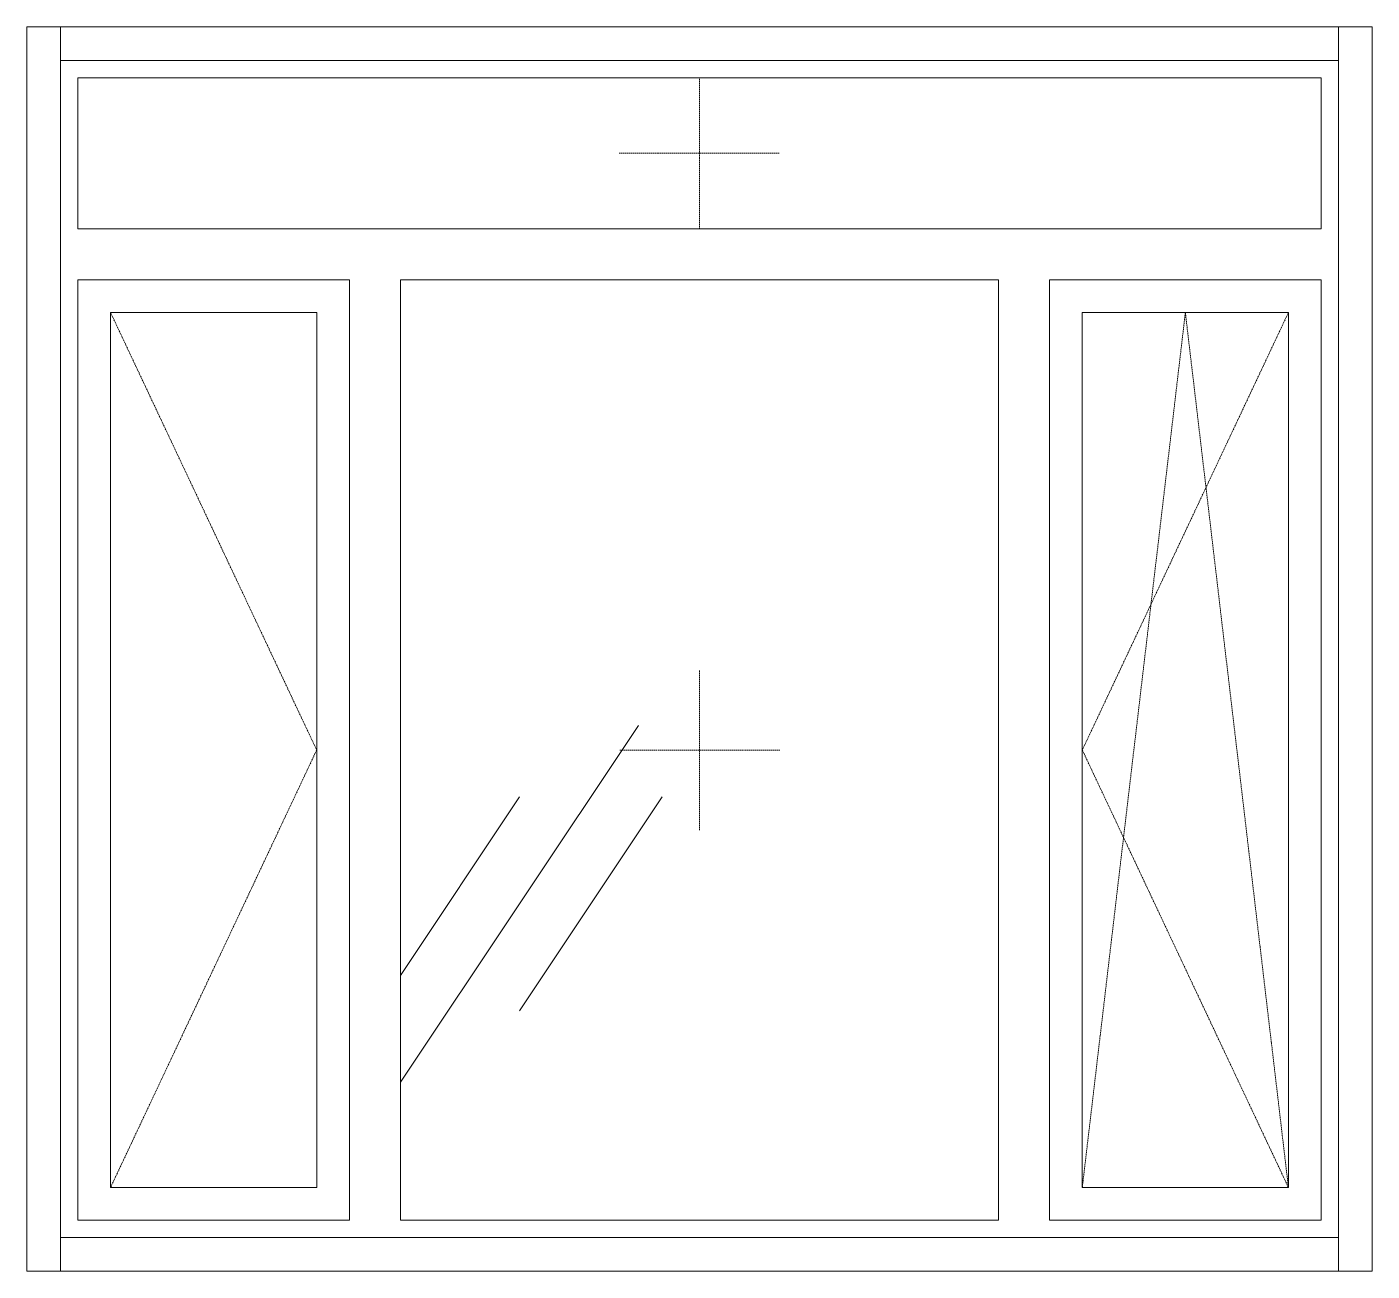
# Model space of a CAD drawing. Header units: millimetres. Extents: x -515342 to 330399, y -224905 to 507333.
# Drawn here: x 161953 to 163963, y 12878 to 14738 of the extents above; entities that cross this region are included whole.
import ezdxf

# ---------------------------------------------------------------- set-up
doc = ezdxf.new("R2010")
doc.units = ezdxf.units.MM
doc.linetypes.add('ASVP_Штриховая_ш2 п1', pattern=[3, 2, -1])
doc.layers.get('0').update_dxf_attribs({"lineweight": 0})
for name, color, linetype, lineweight in [('Витраж', 7, 'Continuous', 0), ('Окна', 7, 'Continuous', 0), ('Окна открывание', 7, 'Continuous', 0)]:
    doc.layers.add(name, color=color, linetype=linetype, lineweight=lineweight)
pattern_1 = [(236.31, (1066.07, 1244.6), (-1777.996, -3556.002), [641.07, -5769.6]), (236.31, (1101.63, 1137.9), (-1777.996, -3556.002), [384.64, -6026.03]), (236.31, (888.27, 1137.9), (-1777.996, -3556.002), [384.64, -6026.03])]

# ---------------------------------------------------------------- blocks, each defined once
blk = doc.blocks.new('Окно_ПВХ_3Створки_1Фрамуга-верх - АР_Окно_ОП_1820_h_х1970_3ст2фр-в-V76-О_АР_Эскиз_Фасад 12-1 копия 1')
at = {"layer": 'Окна'}
h = blk.add_hatch(dxfattribs=at)
h.set_pattern_fill('FP_1', color=256, style=0, pattern_type=2)
h.set_pattern_definition(pattern_1)
h.paths.add_polyline_path([(-20469.2, 10935), (-20377.9, 10935), (-20377.9, 12243), (-20685.9, 12243), (-20685.9, 10935), (-20525.4, 10935)])
at = {"layer": 'Окна открывание'}
h = blk.add_hatch(dxfattribs=at)
h.set_pattern_fill('FP_1', color=256, style=0, pattern_type=2)
h.set_pattern_definition(pattern_1)
h.paths.add_polyline_path([(-19358.9, 10886), (-19358.9, 12292), (-20252.9, 12292), (-20252.9, 10886), (-19513.4, 10886)])
at = {"layer": 'Окна'}
for p, q in [((-18876.9, 12594), (-20734.9, 12594)), ((-20734.9, 12594), (-20734.9, 12368)), ((-18876.9, 12368), (-18876.9, 12594)), ((-18876.9, 12368), (-20734.9, 12368)), ((-20328.9, 12292), (-20734.9, 12292)), ((-20734.9, 12292), (-20734.9, 10886)), ((-20328.9, 10886), (-20328.9, 12292)), ((-19358.9, 12292), (-20252.9, 12292)), ((-20252.9, 10886), (-20252.9, 12292)), ((-19358.9, 10886), (-19358.9, 12292)), ((-18876.9, 12292), (-19282.9, 12292)), ((-19282.9, 10886), (-19282.9, 12292)), ((-18876.9, 10886), (-18876.9, 12292)), ((-20685.9, 12243), (-20685.9, 10935)), ((-20377.9, 12243), (-20685.9, 12243)), ((-20377.9, 12243), (-20377.9, 10935)), ((-19233.9, 12243), (-19233.9, 10935)), ((-18925.9, 12243), (-19233.9, 12243)), ((-18925.9, 12243), (-18925.9, 10935)), ((-20685.9, 10935), (-20377.9, 10935)), ((-19233.9, 10935), (-18925.9, 10935)), ((-20734.9, 10886), (-20328.9, 10886)), ((-20252.9, 10886), (-19358.9, 10886)), ((-19282.9, 10886), (-18876.9, 10886))]:
    blk.add_line(p, q, dxfattribs=at)
at = {"layer": 'Окна открывание', "linetype": 'ASVP_Штриховая_ш2 п1'}
for p, q in [((-19805.9, 12368), (-19805.9, 12594)), ((-19925.9, 12481), (-19685.9, 12481)), ((-20685.9, 12243), (-20377.9, 11589)), ((-19079.9, 12243), (-19233.9, 10935)), ((-18925.9, 12243), (-19233.9, 11589)), ((-18925.9, 10935), (-19079.9, 12243)), ((-19805.9, 11469), (-19805.9, 11709)), ((-20377.9, 11589), (-20685.9, 10935)), ((-19685.9, 11589), (-19925.9, 11589)), ((-19233.9, 11589), (-18925.9, 10935))]:
    blk.add_line(p, q, dxfattribs=at)
blk = doc.blocks.new('Прямоугольный импост - АР_Откос_Металлический_50х330 Белый Правый-9899493-О_АР_Эскиз_Фасад 12-1 копия 1')
at = {"layer": 'Витраж'}
for p, q in [((-9974.1, 2570), (-9974.1, 2620)), ((-9974.1, 2620), (-8064.1, 2620)), ((-8064.1, 2620), (-8064.1, 2570)), ((-9974.1, 2570), (-8064.1, 2570))]:
    blk.add_line(p, q, dxfattribs=at)
blk = doc.blocks.new('Прямоугольный импост - АР_Откос_Металлический_50х330 Белый Левый-9898761-О_АР_Эскиз_Фасад 12-1 копия 1')
at = {"layer": 'Витраж'}
for p, q in [((-9974.1, 760), (-9974.1, 810)), ((-8064.1, 810), (-9974.1, 810)), ((-8064.1, 810), (-8064.1, 760)), ((-8064.1, 760), (-9974.1, 760))]:
    blk.add_line(p, q, dxfattribs=at)
blk = doc.blocks.new('Прямоугольный импост - АР_Откос_Металлический_50х330 Белый Правый-9899492-О_АР_Эскиз_Фасад 12-1 копия 1')
at = {"layer": 'Витраж'}
for p, q in [((-8064.1, 2620), (-8014.1, 2620)), ((-8064.1, 2620), (-8064.1, 760)), ((-8014.1, 2620), (-8014.1, 760)), ((-8014.1, 760), (-8064.1, 760))]:
    blk.add_line(p, q, dxfattribs=at)
blk = doc.blocks.new('Прямоугольный импост - АР_Откос_Металлический_50х330 Белый Левый-V99-О_АР_Эскиз_Фасад 12-1 копия 1')
at = {"layer": 'Витраж'}
for p, q in [((-10024.1, 2620), (-9974.1, 2620)), ((-10024.1, 760), (-10024.1, 2620)), ((-9974.1, 760), (-9974.1, 2620)), ((-9974.1, 760), (-10024.1, 760))]:
    blk.add_line(p, q, dxfattribs=at)
blk = doc.blocks.new('СД_Люблино_Фасады_rvt-1-О_АР_Эскиз_Фасад 12-1 копия 1')
at = {"layer": 'Витраж', "lineweight": 9}
for name in ['Прямоугольный импост - АР_Откос_Металлический_50х330 Белый Левый-V99-О_АР_Эскиз_Фасад 12-1 копия 1', 'Прямоугольный импост - АР_Откос_Металлический_50х330 Белый Правый-9899493-О_АР_Эскиз_Фасад 12-1 копия 1', 'Прямоугольный импост - АР_Откос_Металлический_50х330 Белый Правый-9899492-О_АР_Эскиз_Фасад 12-1 копия 1', 'Прямоугольный импост - АР_Откос_Металлический_50х330 Белый Левый-9898761-О_АР_Эскиз_Фасад 12-1 копия 1']:
    blk.add_blockref(name, (-10786.8, 10050), dxfattribs=at)
at = {"layer": 'Окна', "lineweight": 9}
blk.add_blockref('Окно_ПВХ_3Створки_1Фрамуга-верх - АР_Окно_ОП_1820_h_х1970_3ст2фр-в-V76-О_АР_Эскиз_Фасад 12-1 копия 1', (0, 0), dxfattribs=at)

msp = doc.modelspace()

# ---------------------------------------------------------------- block references
msp.add_blockref('СД_Люблино_Фасады_rvt-1-О_АР_Эскиз_Фасад 12-1 копия 1', (182763.6864, 2067.7355))

doc.saveas('drawing.dxf')
